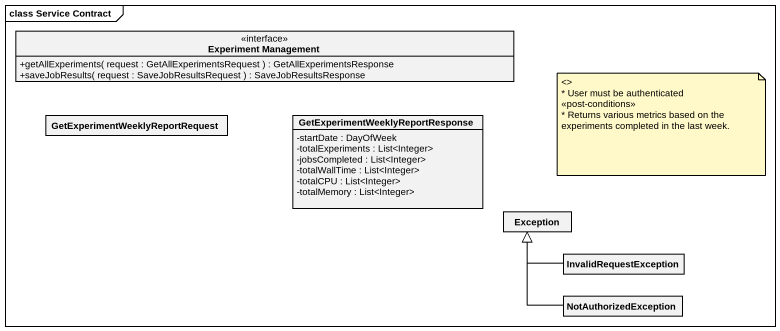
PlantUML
@startuml
mainframe class Service Contract
hide circle
hide empty members
skinparam classAttributeIconSize 0
interface "Experiment Management" as Experiment_Management {
  +getAllExperiments( request : GetAllExperimentsRequest ) : GetAllExperimentsResponse
  +saveJobResults( request : SaveJobResultsRequest ) : SaveJobResultsResponse
}
class "GetExperimentWeeklyReportRequest" as GetExperimentWeeklyReportReq
class "GetExperimentWeeklyReportResponse" as GetExperimentWeeklyReportRes {
  -startDate : DayOfWeek
  -totalExperiments : List<Integer>
  -jobsCompleted : List<Integer>
  -totalWallTime : List<Integer>
  -totalCPU : List<Integer>
  -totalMemory : List<Integer>
}
class "Exception" as Exception_
class InvalidRequestException
class NotAuthorizedException
InvalidRequestException -left-|> Exception_
NotAuthorizedException -up-|> Exception_
note as N1
  <>
  * User must be authenticated
  <<post-conditions>>
  * Returns various metrics based on the
  experiments completed in the last week.
end note
@enduml
